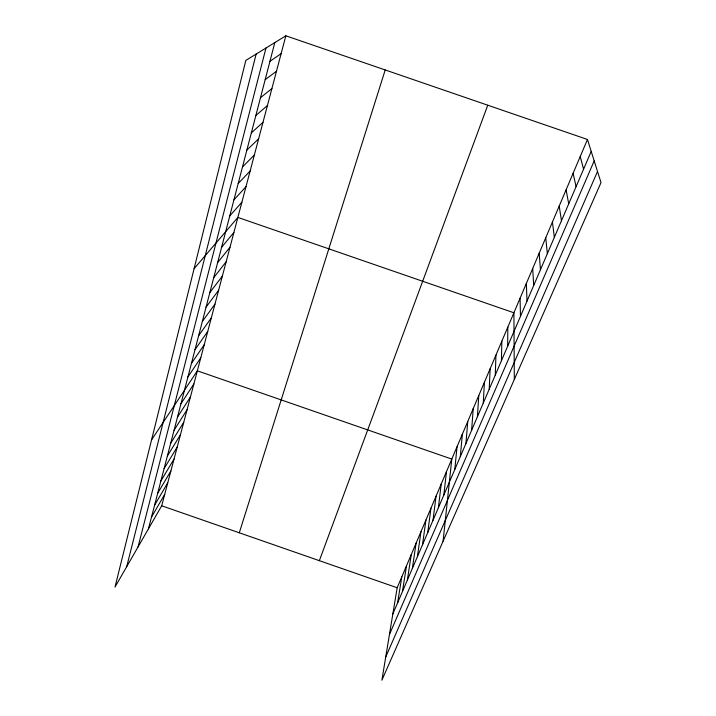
<?xml version="1.0" encoding="UTF-8"?>
<svg xmlns="http://www.w3.org/2000/svg" width="716" height="716" viewBox="0 0 716 716"><rect width="100%" height="100%" fill="white"/><g stroke="black" fill="none" stroke-linecap="round" stroke-linejoin="round"><path stroke-width="1.07" d="M507.671 346.177L507.832 327.087M501.424 360.748L501.844 341.192M495.275 375.086L495.946 355.073M489.225 389.2L490.138 368.749M483.264 403.099L484.419 382.228M477.393 416.784L478.78 395.509M471.611 430.262L473.231 408.594M465.919 443.544L467.754 421.491M460.316 456.62L462.357 434.2M454.785 469.499L457.041 446.73M443.088 541.215L451.796 459.081L197.339 370.825L151.559 439.884M443.822 495.078L446.471 471.629M438.38 507.76L441.217 483.989M433.019 520.264L436.044 496.179M427.738 532.579L430.942 508.199M422.53 544.724L425.922 520.04M417.401 556.681L420.963 531.72M412.344 568.468L416.068 543.238M407.368 580.085L411.244 554.605M402.455 591.541L406.491 565.801M397.613 602.836L401.801 576.854M587.469 139.477L397.174 587.755L381.888 680.2L601.01 182.598L587.469 139.477L285.845 35.8L245.839 60.404L114.99 587.066L161.691 505.782L285.845 35.8M126.696 566.696L256.149 54.058M138.045 546.935L265.976 48.026M148.445 528.829L274.81 42.593M239.296 532.793L385.208 69.953M319.354 560.673L487.766 105.207M392.833 613.97L591.21 151.371M389.432 634.555L594.191 160.894M385.718 657.028L597.52 171.482M151.488 517.122L164.707 494.344M154.575 505.245L167.777 482.754M157.708 493.199L170.873 471.003M160.885 480.982L174.024 459.081M164.107 468.586L177.219 446.999M167.374 456.002L180.45 434.755M170.685 443.24L183.735 422.324M174.051 430.289L187.064 409.722M177.47 417.142L190.438 396.941M180.942 403.806L193.866 383.973M187.923 376.911L200.766 357.866M191.449 363.37L204.239 344.727M195.02 349.623L207.756 331.401M198.645 335.67L211.327 317.877M202.324 321.493L214.952 304.157M206.065 307.11L218.631 290.24M209.86 292.504L222.363 276.108M213.717 277.665L226.149 261.77M217.637 262.593L229.997 247.208M221.611 247.28L233.899 232.431M194.09 268.688L237.864 217.422L513.909 312.776L514.312 379.48M229.764 215.919L241.892 202.189M233.935 199.854L245.982 186.715M238.177 183.52L250.126 170.999M242.491 166.926L254.35 155.032M246.877 150.056L258.628 138.815M251.343 132.899L262.987 122.338M255.872 115.446L267.408 105.583M260.481 97.698L271.91 88.569M265.18 79.646L276.474 71.269M269.95 61.281L281.12 53.682M161.691 505.782L397.174 587.755M580.228 156.544L583.576 169.164M573.104 173.326L576.076 186.652M566.096 189.838L568.71 203.827M559.205 206.074L561.469 220.725M552.421 222.058L554.345 237.327M545.744 237.775L547.346 253.661M539.175 253.249L540.455 269.717M532.704 268.482L533.688 285.514M526.341 283.482L527.021 301.051M520.076 298.241L520.469 316.338"/></g></svg>
